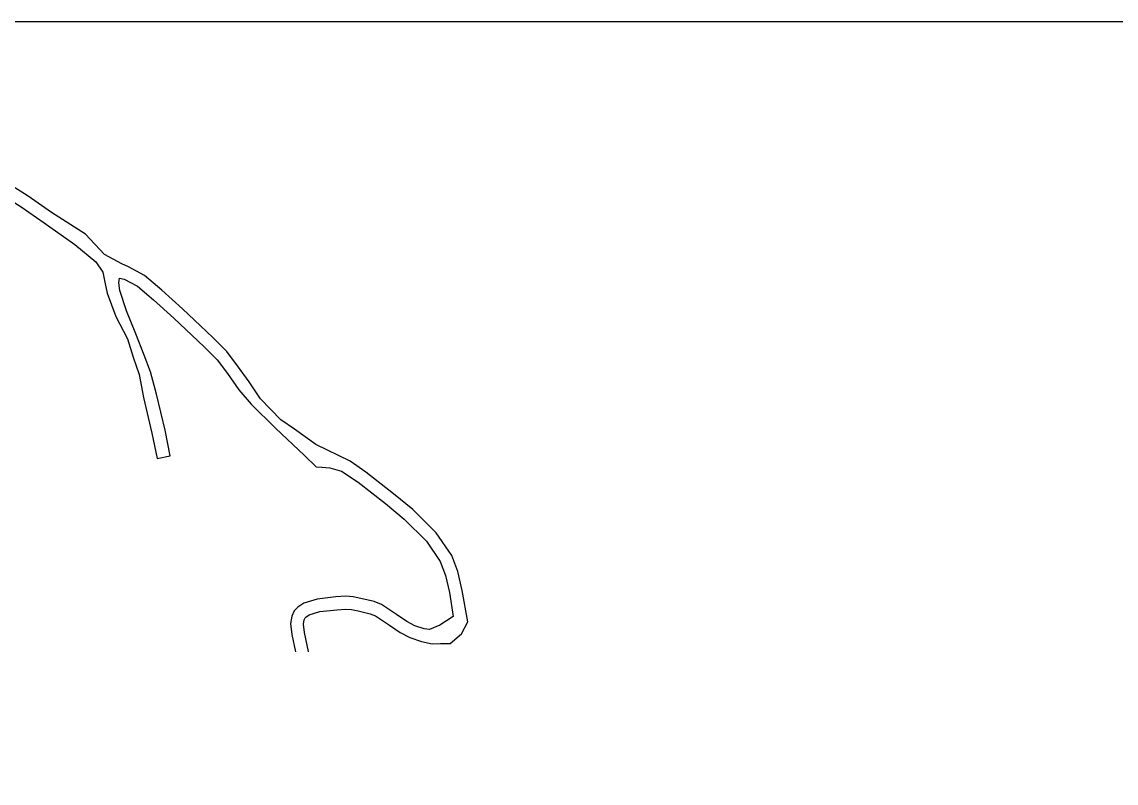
# Model space of a CAD drawing. Header units: metres. Extents: x -29069 to -12000, y -243240 to -120000.
# Drawn here: x -14125.9 to -13698, y -120297.5 to -120000 of the extents above; entities that cross this region are included whole.
import ezdxf

# ---------------------------------------------------------------- set-up
doc = ezdxf.new("R2010")
doc.units = ezdxf.units.M
doc.header["$LTSCALE"] = 2.5
doc.layers.add('図郭', color=7, linetype='Continuous')
doc.layers.add('道路', color=7, linetype='Continuous')

msp = doc.modelspace()

# ---------------------------------------------------------------- linework, layer by layer
at = {"layer": '図郭'}
msp.add_lwpolyline([(-14400, -120600), (-13600, -120600), (-13600, -120000), (-14400, -120000)], close=True, dxfattribs=at)
at = {"layer": '道路'}
for points in [[(-14210.06, -120000), (-14209.16, -120001.31), (-14202.75, -120010.06), (-14195.02, -120020.74), (-14186.06, -120030.48), (-14180.61, -120035.61), (-14171.6, -120042.8), (-14165.39, -120047.07), (-14150.56, -120056.53), (-14137.67, -120065.08), (-14126.18, -120072.32), (-14117.25, -120078.51), (-14105.21, -120087.06), (-14096.97, -120093.72), (-14094.21, -120097.85), (-14093.47, -120101.76), (-14092.53, -120105.98), (-14089.13, -120115.1), (-14084.62, -120123.81), (-14082.34, -120131.03), (-14080.07, -120137.85), (-14078.36, -120146.73), (-14075.12, -120160.74), (-14073.07, -120170.67)], [(-14013.8, -120246.13), (-14013.81, -120246.04), (-14015.45, -120238.6), (-14015.81, -120235.31), (-14015.53, -120233.72), (-14015.2, -120232.96), (-14014.85, -120232.61), (-14013.55, -120231.76), (-14009.46, -120230.47), (-14002.72, -120229.72), (-13999.21, -120229.49), (-13997.04, -120229.63), (-13994.48, -120230.21), (-13989.69, -120231.3), (-13987.63, -120232.12), (-13982.21, -120235.7), (-13978.02, -120238.58), (-13974.2, -120240.57), (-13969.65, -120242.13), (-13965.48, -120243), (-13962.27, -120242.97), (-13958.45, -120242.93), (-13954.06, -120239.17), (-13951.59, -120234.52), (-13953.75, -120222.25), (-13955.46, -120214.85), (-13957.86, -120208.57), (-13963.87, -120199.74), (-13973.09, -120190.57), (-13980.62, -120184.38), (-13991.41, -120175.92), (-13997.53, -120171.63), (-14011.04, -120165.16), (-14019.34, -120159.2), (-14024.61, -120155.53), (-14032.63, -120147.26), (-14037.08, -120140.71), (-14041.55, -120134.43), (-14045.84, -120128.83), (-14051.09, -120123.5), (-14056.01, -120118.81), (-14063.13, -120112.12), (-14071.17, -120104.82), (-14077.92, -120099.16), (-14084.21, -120095.76), (-14086.8, -120094.55), (-14093.57, -120090.9), (-14101.09, -120083.02), (-14114.34, -120074.44), (-14123.43, -120068.15), (-14134.94, -120060.89)], [(-14067.9, -120169.54), (-14069.94, -120159.61), (-14073.22, -120145.43), (-14075.59, -120136.82), (-14078.15, -120130.18), (-14081.39, -120121.9), (-14085.06, -120112.86), (-14087.64, -120105.02), (-14087.99, -120101.96), (-14087.73, -120100.13), (-14085.95, -120100.5), (-14080.75, -120103.32), (-14074.45, -120108.6), (-14066.51, -120115.8), (-14059.43, -120122.46), (-14054.61, -120127.05), (-14049.62, -120132.11), (-14045.57, -120137.41), (-14041.03, -120143.79), (-14036.28, -120149.39), (-14026.7, -120158.73), (-14015.42, -120169.46), (-14010.83, -120173.9), (-14008.66, -120174.04), (-14005.49, -120174.32), (-14001, -120175.52), (-13994.39, -120179.94), (-13983.76, -120188.27), (-13976.45, -120194.28), (-13967.73, -120202.95), (-13962.33, -120210.9), (-13960.25, -120216.32), (-13958.69, -120223.03), (-13957.22, -120232.4), (-13962.52, -120235.76), (-13966.56, -120237.4), (-13968.59, -120237.21), (-13972.23, -120235.96), (-13975.44, -120234.29), (-13979.41, -120231.55), (-13985.31, -120227.66), (-13988.2, -120226.51), (-13992.26, -120225.59), (-13996.32, -120224.67), (-13999.2, -120224.48), (-14003.15, -120224.73), (-14010.5, -120225.55), (-14015.71, -120227.2), (-14018.04, -120228.72), (-14019.42, -120230.12), (-14020.35, -120232.26), (-14020.86, -120235.15), (-14020.4, -120239.41), (-14018.91, -120246.13)], [(-14073.07, -120170.67), (-14067.9, -120169.54)]]:
    msp.add_lwpolyline(points, dxfattribs=at)

doc.saveas('drawing.dxf')
